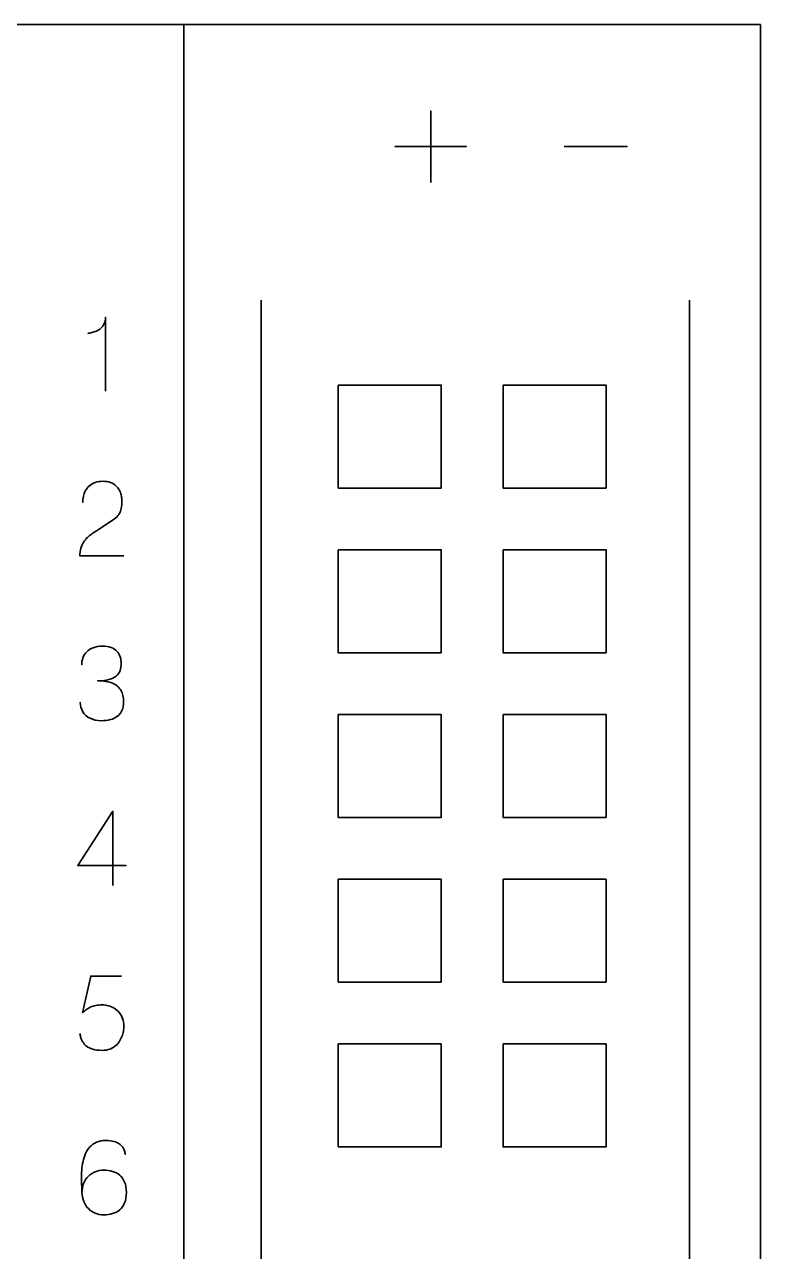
# Model space of a CAD drawing. Header units: centimetres. Extents: x -13.14 to -7.86, y -19.04 to -10.66.
# Drawn here: x -8.999 to -7.865, y -12.551 to -10.659 of the extents above; entities that cross this region are included whole.
import ezdxf

# ---------------------------------------------------------------- set-up
doc = ezdxf.new("R2010")
doc.units = ezdxf.units.CM
doc.header["$MEASUREMENT"] = 0
doc.layers.add('Layer 1', color=7, linetype='Continuous')

msp = doc.modelspace()

# ---------------------------------------------------------------- linework, layer by layer
at = {"layer": 'Layer 1', "color": 250, "lineweight": 35}
for points, knots in [([(-12.24632, -10.659), (-12.24632, -10.659), (-8.75382, -10.659), (-8.75382, -10.659), (-8.75382, -10.659), (-8.75382, -10.659), (-8.75382, -19.041), (-8.75382, -19.041), (-8.75382, -19.041), (-8.75382, -19.041), (-12.24632, -19.041), (-12.24632, -19.041), (-12.24632, -19.041), (-12.24632, -19.041), (-12.24632, -10.659), (-12.24632, -10.659)], [0, 0, 0, 0, 0.25, 0.25, 0.25, 0.25, 0.5, 0.5, 0.5, 0.5, 0.75, 0.75, 0.75, 0.75, 1, 1, 1, 1]), ([(-8.75386, -10.659), (-8.75386, -10.659), (-7.86486, -10.659), (-7.86486, -10.659), (-7.86486, -10.659), (-7.86486, -10.659), (-7.86486, -19.041), (-7.86486, -19.041), (-7.86486, -19.041), (-7.86486, -19.041), (-8.75386, -19.041), (-8.75386, -19.041), (-8.75386, -19.041), (-8.75386, -19.041), (-8.75386, -10.659), (-8.75386, -10.659)], [0, 0, 0, 0, 0.25, 0.25, 0.25, 0.25, 0.5, 0.5, 0.5, 0.5, 0.75, 0.75, 0.75, 0.75, 1, 1, 1, 1]), ([(-8.37324, -10.90247), (-8.37324, -10.90247), (-8.37324, -10.84727), (-8.37324, -10.84727), (-8.37324, -10.84727), (-8.37324, -10.84727), (-8.42826, -10.84727), (-8.42826, -10.84727), (-8.42826, -10.84727), (-8.42826, -10.84727), (-8.37324, -10.84727), (-8.37324, -10.84727), (-8.37324, -10.84727), (-8.37324, -10.84727), (-8.37324, -10.79208), (-8.37324, -10.79208), (-8.37324, -10.79208), (-8.37324, -10.79208), (-8.37324, -10.84727), (-8.37324, -10.84727), (-8.37324, -10.84727), (-8.37324, -10.84727), (-8.31821, -10.84727), (-8.31821, -10.84727), (-8.31821, -10.84727), (-8.31821, -10.84727), (-8.37324, -10.84727), (-8.37324, -10.84727), (-8.37324, -10.84727), (-8.37324, -10.84727), (-8.37324, -10.90247), (-8.37324, -10.90247)], [0, 0, 0, 0, 0.125, 0.125, 0.125, 0.125, 0.25, 0.25, 0.25, 0.25, 0.375, 0.375, 0.375, 0.375, 0.5, 0.5, 0.5, 0.5, 0.625, 0.625, 0.625, 0.625, 0.75, 0.75, 0.75, 0.75, 0.875, 0.875, 0.875, 0.875, 1, 1, 1, 1]), ([(-8.1673, -10.84727), (-8.1673, -10.84727), (-8.07038, -10.84727), (-8.07038, -10.84727), (-8.07038, -10.84727), (-8.07038, -10.84727), (-8.1673, -10.84727), (-8.1673, -10.84727)], [0, 0, 0, 0, 0.5, 0.5, 0.5, 0.5, 1, 1, 1, 1]), ([(-8.8746, -11.22454), (-8.8746, -11.22454), (-8.8746, -11.11029), (-8.8746, -11.11029), (-8.8746, -11.11029), (-8.87462, -11.11417), (-8.87531, -11.1175), (-8.87663, -11.12027), (-8.87663, -11.12027), (-8.87793, -11.12307), (-8.87964, -11.12537), (-8.88176, -11.12722), (-8.88176, -11.12722), (-8.88387, -11.12907), (-8.88614, -11.13055), (-8.88857, -11.13166), (-8.88857, -11.13166), (-8.891, -11.13274), (-8.89334, -11.13356), (-8.89561, -11.13406), (-8.89561, -11.13406), (-8.89791, -11.13459), (-8.89986, -11.1349), (-8.90153, -11.13501), (-8.90153, -11.13501), (-8.89986, -11.1349), (-8.89791, -11.13459), (-8.89561, -11.13406), (-8.89561, -11.13406), (-8.89334, -11.13356), (-8.891, -11.13274), (-8.88857, -11.13166), (-8.88857, -11.13166), (-8.88614, -11.13055), (-8.88387, -11.12907), (-8.88176, -11.12722), (-8.88176, -11.12722), (-8.87964, -11.12537), (-8.87793, -11.12307), (-8.87663, -11.12027), (-8.87663, -11.12027), (-8.87531, -11.1175), (-8.87462, -11.11417), (-8.8746, -11.11029), (-8.8746, -11.11029), (-8.8746, -11.11029), (-8.8746, -11.22454), (-8.8746, -11.22454)], [0, 0, 0, 0, 0.0833333, 0.0833333, 0.0833333, 0.0833333, 0.1666667, 0.1666667, 0.1666667, 0.1666667, 0.25, 0.25, 0.25, 0.25, 0.3333333, 0.3333333, 0.3333333, 0.3333333, 0.4166667, 0.4166667, 0.4166667, 0.4166667, 0.5, 0.5, 0.5, 0.5, 0.5833333, 0.5833333, 0.5833333, 0.5833333, 0.6666667, 0.6666667, 0.6666667, 0.6666667, 0.75, 0.75, 0.75, 0.75, 0.8333333, 0.8333333, 0.8333333, 0.8333333, 0.9166667, 0.9166667, 0.9166667, 0.9166667, 1, 1, 1, 1]), ([(-8.51573, -11.21503), (-8.51573, -11.21503), (-8.35698, -11.21503), (-8.35698, -11.21503), (-8.35698, -11.21503), (-8.35698, -11.21503), (-8.35698, -11.37378), (-8.35698, -11.37378), (-8.35698, -11.37378), (-8.35698, -11.37378), (-8.51573, -11.37378), (-8.51573, -11.37378), (-8.51573, -11.37378), (-8.51573, -11.37378), (-8.51573, -11.21503), (-8.51573, -11.21503)], [0, 0, 0, 0, 0.25, 0.25, 0.25, 0.25, 0.5, 0.5, 0.5, 0.5, 0.75, 0.75, 0.75, 0.75, 1, 1, 1, 1]), ([(-8.26173, -11.21503), (-8.26173, -11.21503), (-8.10298, -11.21503), (-8.10298, -11.21503), (-8.10298, -11.21503), (-8.10298, -11.21503), (-8.10298, -11.37378), (-8.10298, -11.37378), (-8.10298, -11.37378), (-8.10298, -11.37378), (-8.26173, -11.37378), (-8.26173, -11.37378), (-8.26173, -11.37378), (-8.26173, -11.37378), (-8.26173, -11.21503), (-8.26173, -11.21503)], [0, 0, 0, 0, 0.25, 0.25, 0.25, 0.25, 0.5, 0.5, 0.5, 0.5, 0.75, 0.75, 0.75, 0.75, 1, 1, 1, 1]), ([(-8.84617, -11.47854), (-8.84617, -11.47854), (-8.91413, -11.47854), (-8.91413, -11.47854), (-8.91413, -11.47854), (-8.91399, -11.47394), (-8.91341, -11.46988), (-8.91244, -11.46639), (-8.91244, -11.46639), (-8.91143, -11.46291), (-8.91009, -11.45984), (-8.90842, -11.4572), (-8.90842, -11.4572), (-8.90673, -11.45456), (-8.90481, -11.45221), (-8.90262, -11.45015), (-8.90262, -11.45015), (-8.90043, -11.44806), (-8.89808, -11.44616), (-8.89554, -11.44437), (-8.89554, -11.44437), (-8.89301, -11.4426), (-8.89039, -11.44083), (-8.88767, -11.43908), (-8.88767, -11.43908), (-8.88767, -11.43908), (-8.86058, -11.42102), (-8.86058, -11.42102), (-8.86058, -11.42102), (-8.8578, -11.41906), (-8.85564, -11.41693), (-8.85411, -11.41463), (-8.85411, -11.41463), (-8.85256, -11.41233), (-8.85148, -11.4099), (-8.85082, -11.40734), (-8.85082, -11.40734), (-8.85018, -11.4048), (-8.84979, -11.40219), (-8.84965, -11.39955), (-8.84965, -11.39955), (-8.84952, -11.39688), (-8.84947, -11.39421), (-8.84949, -11.39155), (-8.84949, -11.39155), (-8.84949, -11.38935), (-8.84979, -11.387), (-8.85037, -11.38447), (-8.85037, -11.38447), (-8.85097, -11.38196), (-8.85192, -11.37945), (-8.85327, -11.37697), (-8.85327, -11.37697), (-8.85461, -11.37448), (-8.8564, -11.37221), (-8.85865, -11.37015), (-8.85865, -11.37015), (-8.86089, -11.36812), (-8.86367, -11.36648), (-8.86697, -11.36524), (-8.86697, -11.36524), (-8.87027, -11.364), (-8.87415, -11.36337), (-8.87864, -11.36334), (-8.87864, -11.36334), (-8.88316, -11.36337), (-8.88715, -11.364), (-8.89058, -11.36521), (-8.89058, -11.36521), (-8.89401, -11.36643), (-8.89694, -11.36812), (-8.89937, -11.37026), (-8.89937, -11.37026), (-8.9018, -11.3724), (-8.90376, -11.37488), (-8.90529, -11.37765), (-8.90529, -11.37765), (-8.90681, -11.38043), (-8.90792, -11.38338), (-8.90863, -11.3865), (-8.90863, -11.3865), (-8.90935, -11.38962), (-8.90969, -11.39279), (-8.90969, -11.39598), (-8.90969, -11.39598), (-8.90969, -11.39279), (-8.90935, -11.38962), (-8.90863, -11.3865), (-8.90863, -11.3865), (-8.90792, -11.38338), (-8.90681, -11.38043), (-8.90529, -11.37765), (-8.90529, -11.37765), (-8.90376, -11.37488), (-8.9018, -11.3724), (-8.89937, -11.37026), (-8.89937, -11.37026), (-8.89694, -11.36812), (-8.89401, -11.36643), (-8.89058, -11.36521), (-8.89058, -11.36521), (-8.88715, -11.364), (-8.88316, -11.36337), (-8.87864, -11.36334), (-8.87864, -11.36334), (-8.87415, -11.36337), (-8.87027, -11.364), (-8.86697, -11.36524), (-8.86697, -11.36524), (-8.86367, -11.36648), (-8.86089, -11.36812), (-8.85865, -11.37015), (-8.85865, -11.37015), (-8.8564, -11.37221), (-8.85461, -11.37448), (-8.85327, -11.37697), (-8.85327, -11.37697), (-8.85192, -11.37945), (-8.85097, -11.38196), (-8.85037, -11.38447), (-8.85037, -11.38447), (-8.84979, -11.387), (-8.84949, -11.38935), (-8.84949, -11.39155), (-8.84949, -11.39155), (-8.84947, -11.39421), (-8.84952, -11.39688), (-8.84965, -11.39955), (-8.84965, -11.39955), (-8.84979, -11.40219), (-8.85018, -11.4048), (-8.85082, -11.40734), (-8.85082, -11.40734), (-8.85148, -11.4099), (-8.85256, -11.41233), (-8.85411, -11.41463), (-8.85411, -11.41463), (-8.85564, -11.41693), (-8.8578, -11.41906), (-8.86058, -11.42102), (-8.86058, -11.42102), (-8.86058, -11.42102), (-8.88767, -11.43908), (-8.88767, -11.43908), (-8.88767, -11.43908), (-8.89039, -11.44083), (-8.89301, -11.4426), (-8.89554, -11.44437), (-8.89554, -11.44437), (-8.89808, -11.44616), (-8.90043, -11.44806), (-8.90262, -11.45015), (-8.90262, -11.45015), (-8.90481, -11.45221), (-8.90673, -11.45456), (-8.90842, -11.4572), (-8.90842, -11.4572), (-8.91009, -11.45984), (-8.91143, -11.46291), (-8.91244, -11.46639), (-8.91244, -11.46639), (-8.91341, -11.46988), (-8.91399, -11.47394), (-8.91413, -11.47854), (-8.91413, -11.47854), (-8.91413, -11.47854), (-8.84617, -11.47854), (-8.84617, -11.47854)], [0, 0, 0, 0, 0.0238095, 0.0238095, 0.0238095, 0.0238095, 0.047619, 0.047619, 0.047619, 0.047619, 0.0714286, 0.0714286, 0.0714286, 0.0714286, 0.0952381, 0.0952381, 0.0952381, 0.0952381, 0.1190476, 0.1190476, 0.1190476, 0.1190476, 0.1428571, 0.1428571, 0.1428571, 0.1428571, 0.1666667, 0.1666667, 0.1666667, 0.1666667, 0.1904762, 0.1904762, 0.1904762, 0.1904762, 0.2142857, 0.2142857, 0.2142857, 0.2142857, 0.2380952, 0.2380952, 0.2380952, 0.2380952, 0.2619048, 0.2619048, 0.2619048, 0.2619048, 0.2857143, 0.2857143, 0.2857143, 0.2857143, 0.3095238, 0.3095238, 0.3095238, 0.3095238, 0.3333333, 0.3333333, 0.3333333, 0.3333333, 0.3571429, 0.3571429, 0.3571429, 0.3571429, 0.3809524, 0.3809524, 0.3809524, 0.3809524, 0.4047619, 0.4047619, 0.4047619, 0.4047619, 0.4285714, 0.4285714, 0.4285714, 0.4285714, 0.452381, 0.452381, 0.452381, 0.452381, 0.4761905, 0.4761905, 0.4761905, 0.4761905, 0.5, 0.5, 0.5, 0.5, 0.5238095, 0.5238095, 0.5238095, 0.5238095, 0.547619, 0.547619, 0.547619, 0.547619, 0.5714286, 0.5714286, 0.5714286, 0.5714286, 0.5952381, 0.5952381, 0.5952381, 0.5952381, 0.6190476, 0.6190476, 0.6190476, 0.6190476, 0.6428571, 0.6428571, 0.6428571, 0.6428571, 0.6666667, 0.6666667, 0.6666667, 0.6666667, 0.6904762, 0.6904762, 0.6904762, 0.6904762, 0.7142857, 0.7142857, 0.7142857, 0.7142857, 0.7380952, 0.7380952, 0.7380952, 0.7380952, 0.7619048, 0.7619048, 0.7619048, 0.7619048, 0.7857143, 0.7857143, 0.7857143, 0.7857143, 0.8095238, 0.8095238, 0.8095238, 0.8095238, 0.8333333, 0.8333333, 0.8333333, 0.8333333, 0.8571429, 0.8571429, 0.8571429, 0.8571429, 0.8809524, 0.8809524, 0.8809524, 0.8809524, 0.9047619, 0.9047619, 0.9047619, 0.9047619, 0.9285714, 0.9285714, 0.9285714, 0.9285714, 0.952381, 0.952381, 0.952381, 0.952381, 0.9761905, 0.9761905, 0.9761905, 0.9761905, 1, 1, 1, 1]), ([(-8.51573, -11.46903), (-8.51573, -11.46903), (-8.35698, -11.46903), (-8.35698, -11.46903), (-8.35698, -11.46903), (-8.35698, -11.46903), (-8.35698, -11.62778), (-8.35698, -11.62778), (-8.35698, -11.62778), (-8.35698, -11.62778), (-8.51573, -11.62778), (-8.51573, -11.62778), (-8.51573, -11.62778), (-8.51573, -11.62778), (-8.51573, -11.46903), (-8.51573, -11.46903)], [0, 0, 0, 0, 0.25, 0.25, 0.25, 0.25, 0.5, 0.5, 0.5, 0.5, 0.75, 0.75, 0.75, 0.75, 1, 1, 1, 1]), ([(-8.26173, -11.46903), (-8.26173, -11.46903), (-8.10298, -11.46903), (-8.10298, -11.46903), (-8.10298, -11.46903), (-8.10298, -11.46903), (-8.10298, -11.62778), (-8.10298, -11.62778), (-8.10298, -11.62778), (-8.10298, -11.62778), (-8.26173, -11.62778), (-8.26173, -11.62778), (-8.26173, -11.62778), (-8.26173, -11.62778), (-8.26173, -11.46903), (-8.26173, -11.46903)], [0, 0, 0, 0, 0.25, 0.25, 0.25, 0.25, 0.5, 0.5, 0.5, 0.5, 0.75, 0.75, 0.75, 0.75, 1, 1, 1, 1]), ([(-8.91358, -11.70386), (-8.91355, -11.70956), (-8.91223, -11.71453), (-8.90961, -11.71883), (-8.90961, -11.71883), (-8.907, -11.72311), (-8.90329, -11.72647), (-8.89843, -11.72887), (-8.89843, -11.72887), (-8.89357, -11.73127), (-8.88773, -11.73249), (-8.88094, -11.73254), (-8.88094, -11.73254), (-8.87585, -11.73254), (-8.87122, -11.73201), (-8.86703, -11.7309), (-8.86703, -11.7309), (-8.86285, -11.72979), (-8.85926, -11.72808), (-8.85622, -11.72573), (-8.85622, -11.72573), (-8.8532, -11.72338), (-8.85087, -11.72034), (-8.84921, -11.71664), (-8.84921, -11.71664), (-8.84757, -11.71292), (-8.84675, -11.70845), (-8.84673, -11.70322), (-8.84673, -11.70322), (-8.8467, -11.69625), (-8.84813, -11.69036), (-8.85095, -11.68558), (-8.85095, -11.68558), (-8.85377, -11.6808), (-8.85815, -11.67721), (-8.86404, -11.67475), (-8.86404, -11.67475), (-8.86993, -11.6723), (-8.87748, -11.67106), (-8.88665, -11.67106), (-8.88665, -11.67106), (-8.87981, -11.67108), (-8.87408, -11.67045), (-8.8694, -11.66916), (-8.8694, -11.66916), (-8.86475, -11.66786), (-8.86103, -11.66604), (-8.85823, -11.66366), (-8.85823, -11.66366), (-8.85543, -11.66131), (-8.8534, -11.65851), (-8.85219, -11.65529), (-8.85219, -11.65529), (-8.85095, -11.6521), (-8.85034, -11.64858), (-8.85037, -11.64475), (-8.85037, -11.64475), (-8.85034, -11.64092), (-8.85087, -11.63738), (-8.85193, -11.63411), (-8.85193, -11.63411), (-8.85296, -11.63084), (-8.85464, -11.62796), (-8.85694, -11.6255), (-8.85694, -11.6255), (-8.85923, -11.62304), (-8.86227, -11.62112), (-8.866, -11.61974), (-8.866, -11.61974), (-8.86975, -11.61837), (-8.87431, -11.61768), (-8.87968, -11.61766), (-8.87968, -11.61766), (-8.88501, -11.61768), (-8.88969, -11.61848), (-8.89365, -11.62001), (-8.89365, -11.62001), (-8.89763, -11.62154), (-8.90091, -11.62363), (-8.90355, -11.62629), (-8.90355, -11.62629), (-8.90616, -11.62896), (-8.90811, -11.632), (-8.9094, -11.63543), (-8.9094, -11.63543), (-8.91072, -11.63886), (-8.91136, -11.64251), (-8.91136, -11.64634), (-8.91136, -11.64634), (-8.91136, -11.64251), (-8.91072, -11.63886), (-8.9094, -11.63543), (-8.9094, -11.63543), (-8.90811, -11.632), (-8.90616, -11.62896), (-8.90355, -11.62629), (-8.90355, -11.62629), (-8.90091, -11.62363), (-8.89763, -11.62154), (-8.89365, -11.62001), (-8.89365, -11.62001), (-8.88969, -11.61848), (-8.88501, -11.61768), (-8.87968, -11.61766), (-8.87968, -11.61766), (-8.87431, -11.61768), (-8.86975, -11.61837), (-8.866, -11.61974), (-8.866, -11.61974), (-8.86227, -11.62112), (-8.85923, -11.62304), (-8.85694, -11.6255), (-8.85694, -11.6255), (-8.85464, -11.62796), (-8.85296, -11.63084), (-8.85193, -11.63411), (-8.85193, -11.63411), (-8.85087, -11.63738), (-8.85034, -11.64092), (-8.85037, -11.64475), (-8.85037, -11.64475), (-8.85034, -11.64858), (-8.85095, -11.6521), (-8.85219, -11.65529), (-8.85219, -11.65529), (-8.8534, -11.65851), (-8.85543, -11.66131), (-8.85823, -11.66366), (-8.85823, -11.66366), (-8.86103, -11.66604), (-8.86475, -11.66786), (-8.8694, -11.66916), (-8.8694, -11.66916), (-8.87408, -11.67045), (-8.87981, -11.67108), (-8.88665, -11.67106), (-8.88665, -11.67106), (-8.87748, -11.67106), (-8.86993, -11.6723), (-8.86404, -11.67475), (-8.86404, -11.67475), (-8.85815, -11.67721), (-8.85377, -11.6808), (-8.85095, -11.68558), (-8.85095, -11.68558), (-8.84813, -11.69036), (-8.8467, -11.69625), (-8.84673, -11.70322), (-8.84673, -11.70322), (-8.84675, -11.70845), (-8.84757, -11.71292), (-8.84921, -11.71664), (-8.84921, -11.71664), (-8.85087, -11.72034), (-8.8532, -11.72338), (-8.85622, -11.72573), (-8.85622, -11.72573), (-8.85926, -11.72808), (-8.86285, -11.72979), (-8.86703, -11.7309), (-8.86703, -11.7309), (-8.87122, -11.73201), (-8.87585, -11.73254), (-8.88094, -11.73254), (-8.88094, -11.73254), (-8.88773, -11.73249), (-8.89357, -11.73127), (-8.89843, -11.72887), (-8.89843, -11.72887), (-8.90329, -11.72647), (-8.907, -11.72311), (-8.90961, -11.71883), (-8.90961, -11.71883), (-8.91223, -11.71453), (-8.91355, -11.70956), (-8.91358, -11.70386)], [0, 0, 0, 0, 0.0227273, 0.0227273, 0.0227273, 0.0227273, 0.0454545, 0.0454545, 0.0454545, 0.0454545, 0.0681818, 0.0681818, 0.0681818, 0.0681818, 0.0909091, 0.0909091, 0.0909091, 0.0909091, 0.1136364, 0.1136364, 0.1136364, 0.1136364, 0.1363636, 0.1363636, 0.1363636, 0.1363636, 0.1590909, 0.1590909, 0.1590909, 0.1590909, 0.1818182, 0.1818182, 0.1818182, 0.1818182, 0.2045455, 0.2045455, 0.2045455, 0.2045455, 0.2272727, 0.2272727, 0.2272727, 0.2272727, 0.25, 0.25, 0.25, 0.25, 0.2727273, 0.2727273, 0.2727273, 0.2727273, 0.2954545, 0.2954545, 0.2954545, 0.2954545, 0.3181818, 0.3181818, 0.3181818, 0.3181818, 0.3409091, 0.3409091, 0.3409091, 0.3409091, 0.3636364, 0.3636364, 0.3636364, 0.3636364, 0.3863636, 0.3863636, 0.3863636, 0.3863636, 0.4090909, 0.4090909, 0.4090909, 0.4090909, 0.4318182, 0.4318182, 0.4318182, 0.4318182, 0.4545455, 0.4545455, 0.4545455, 0.4545455, 0.4772727, 0.4772727, 0.4772727, 0.4772727, 0.5, 0.5, 0.5, 0.5, 0.5227273, 0.5227273, 0.5227273, 0.5227273, 0.5454545, 0.5454545, 0.5454545, 0.5454545, 0.5681818, 0.5681818, 0.5681818, 0.5681818, 0.5909091, 0.5909091, 0.5909091, 0.5909091, 0.6136364, 0.6136364, 0.6136364, 0.6136364, 0.6363636, 0.6363636, 0.6363636, 0.6363636, 0.6590909, 0.6590909, 0.6590909, 0.6590909, 0.6818182, 0.6818182, 0.6818182, 0.6818182, 0.7045455, 0.7045455, 0.7045455, 0.7045455, 0.7272727, 0.7272727, 0.7272727, 0.7272727, 0.75, 0.75, 0.75, 0.75, 0.7727273, 0.7727273, 0.7727273, 0.7727273, 0.7954545, 0.7954545, 0.7954545, 0.7954545, 0.8181818, 0.8181818, 0.8181818, 0.8181818, 0.8409091, 0.8409091, 0.8409091, 0.8409091, 0.8636364, 0.8636364, 0.8636364, 0.8636364, 0.8863636, 0.8863636, 0.8863636, 0.8863636, 0.9090909, 0.9090909, 0.9090909, 0.9090909, 0.9318182, 0.9318182, 0.9318182, 0.9318182, 0.9545455, 0.9545455, 0.9545455, 0.9545455, 0.9772727, 0.9772727, 0.9772727, 0.9772727, 1, 1, 1, 1]), ([(-8.51573, -11.72303), (-8.51573, -11.72303), (-8.35698, -11.72303), (-8.35698, -11.72303), (-8.35698, -11.72303), (-8.35698, -11.72303), (-8.35698, -11.88178), (-8.35698, -11.88178), (-8.35698, -11.88178), (-8.35698, -11.88178), (-8.51573, -11.88178), (-8.51573, -11.88178), (-8.51573, -11.88178), (-8.51573, -11.88178), (-8.51573, -11.72303), (-8.51573, -11.72303)], [0, 0, 0, 0, 0.25, 0.25, 0.25, 0.25, 0.5, 0.5, 0.5, 0.5, 0.75, 0.75, 0.75, 0.75, 1, 1, 1, 1]), ([(-8.26173, -11.72303), (-8.26173, -11.72303), (-8.10298, -11.72303), (-8.10298, -11.72303), (-8.10298, -11.72303), (-8.10298, -11.72303), (-8.10298, -11.88178), (-8.10298, -11.88178), (-8.10298, -11.88178), (-8.10298, -11.88178), (-8.26173, -11.88178), (-8.26173, -11.88178), (-8.26173, -11.88178), (-8.26173, -11.88178), (-8.26173, -11.72303), (-8.26173, -11.72303)], [0, 0, 0, 0, 0.25, 0.25, 0.25, 0.25, 0.5, 0.5, 0.5, 0.5, 0.75, 0.75, 0.75, 0.75, 1, 1, 1, 1]), ([(-8.86351, -11.98654), (-8.86351, -11.98654), (-8.86351, -11.87229), (-8.86351, -11.87229), (-8.86351, -11.87229), (-8.86351, -11.87229), (-8.91738, -11.95612), (-8.91738, -11.95612), (-8.91738, -11.95612), (-8.91738, -11.95612), (-8.84324, -11.95612), (-8.84324, -11.95612), (-8.84324, -11.95612), (-8.84324, -11.95612), (-8.91738, -11.95612), (-8.91738, -11.95612), (-8.91738, -11.95612), (-8.91738, -11.95612), (-8.86351, -11.87229), (-8.86351, -11.87229), (-8.86351, -11.87229), (-8.86351, -11.87229), (-8.86351, -11.98654), (-8.86351, -11.98654)], [0, 0, 0, 0, 0.1666667, 0.1666667, 0.1666667, 0.1666667, 0.3333333, 0.3333333, 0.3333333, 0.3333333, 0.5, 0.5, 0.5, 0.5, 0.6666667, 0.6666667, 0.6666667, 0.6666667, 0.8333333, 0.8333333, 0.8333333, 0.8333333, 1, 1, 1, 1]), ([(-8.51573, -11.97703), (-8.51573, -11.97703), (-8.35698, -11.97703), (-8.35698, -11.97703), (-8.35698, -11.97703), (-8.35698, -11.97703), (-8.35698, -12.13578), (-8.35698, -12.13578), (-8.35698, -12.13578), (-8.35698, -12.13578), (-8.51573, -12.13578), (-8.51573, -12.13578), (-8.51573, -12.13578), (-8.51573, -12.13578), (-8.51573, -11.97703), (-8.51573, -11.97703)], [0, 0, 0, 0, 0.25, 0.25, 0.25, 0.25, 0.5, 0.5, 0.5, 0.5, 0.75, 0.75, 0.75, 0.75, 1, 1, 1, 1]), ([(-8.26173, -11.97703), (-8.26173, -11.97703), (-8.10298, -11.97703), (-8.10298, -11.97703), (-8.10298, -11.97703), (-8.10298, -11.97703), (-8.10298, -12.13578), (-8.10298, -12.13578), (-8.10298, -12.13578), (-8.10298, -12.13578), (-8.26173, -12.13578), (-8.26173, -12.13578), (-8.26173, -12.13578), (-8.26173, -12.13578), (-8.26173, -11.97703), (-8.26173, -11.97703)], [0, 0, 0, 0, 0.25, 0.25, 0.25, 0.25, 0.5, 0.5, 0.5, 0.5, 0.75, 0.75, 0.75, 0.75, 1, 1, 1, 1]), ([(-8.84989, -12.12629), (-8.84989, -12.12629), (-8.89742, -12.12629), (-8.89742, -12.12629), (-8.89742, -12.12629), (-8.89742, -12.12629), (-8.91008, -12.18302), (-8.91008, -12.18302), (-8.91008, -12.18302), (-8.90787, -12.18112), (-8.90575, -12.1794), (-8.90373, -12.1779), (-8.90373, -12.1779), (-8.90172, -12.17639), (-8.89961, -12.17512), (-8.89737, -12.17407), (-8.89737, -12.17407), (-8.89515, -12.17301), (-8.89261, -12.17222), (-8.88976, -12.17166), (-8.88976, -12.17166), (-8.88693, -12.17111), (-8.88355, -12.17082), (-8.87967, -12.17082), (-8.87967, -12.17082), (-8.8765, -12.17082), (-8.87333, -12.17124), (-8.87016, -12.17211), (-8.87016, -12.17211), (-8.86699, -12.17296), (-8.86398, -12.17425), (-8.86113, -12.17597), (-8.86113, -12.17597), (-8.85825, -12.17771), (-8.85572, -12.17988), (-8.85351, -12.18249), (-8.85351, -12.18249), (-8.85126, -12.18511), (-8.84949, -12.18817), (-8.84823, -12.19168), (-8.84823, -12.19168), (-8.84693, -12.19519), (-8.84627, -12.19918), (-8.84625, -12.20362), (-8.84625, -12.20362), (-8.84622, -12.20526), (-8.8464, -12.20732), (-8.84677, -12.20975), (-8.84677, -12.20975), (-8.84712, -12.21218), (-8.84775, -12.21482), (-8.84865, -12.21762), (-8.84865, -12.21762), (-8.84955, -12.22042), (-8.85081, -12.22319), (-8.85243, -12.22594), (-8.85243, -12.22594), (-8.85403, -12.22868), (-8.85609, -12.23119), (-8.85857, -12.23346), (-8.85857, -12.23346), (-8.86105, -12.23573), (-8.86406, -12.23756), (-8.86757, -12.23893), (-8.86757, -12.23893), (-8.87111, -12.24028), (-8.87526, -12.24099), (-8.87999, -12.24102), (-8.87999, -12.24102), (-8.88564, -12.24099), (-8.89039, -12.24038), (-8.89425, -12.23925), (-8.89425, -12.23925), (-8.8981, -12.23808), (-8.90125, -12.23658), (-8.90368, -12.23468), (-8.90368, -12.23468), (-8.90612, -12.23278), (-8.90802, -12.23069), (-8.9094, -12.22842), (-8.9094, -12.22842), (-8.91077, -12.22615), (-8.9118, -12.22388), (-8.91249, -12.2216), (-8.91249, -12.2216), (-8.91317, -12.21933), (-8.9137, -12.21725), (-8.91405, -12.21534), (-8.91405, -12.21534), (-8.9137, -12.21725), (-8.91317, -12.21933), (-8.91249, -12.2216), (-8.91249, -12.2216), (-8.9118, -12.22388), (-8.91077, -12.22615), (-8.9094, -12.22842), (-8.9094, -12.22842), (-8.90802, -12.23069), (-8.90612, -12.23278), (-8.90368, -12.23468), (-8.90368, -12.23468), (-8.90125, -12.23658), (-8.8981, -12.23808), (-8.89425, -12.23925), (-8.89425, -12.23925), (-8.89039, -12.24038), (-8.88564, -12.24099), (-8.87999, -12.24102), (-8.87999, -12.24102), (-8.87526, -12.24099), (-8.87111, -12.24028), (-8.86757, -12.23893), (-8.86757, -12.23893), (-8.86406, -12.23756), (-8.86105, -12.23573), (-8.85857, -12.23346), (-8.85857, -12.23346), (-8.85609, -12.23119), (-8.85403, -12.22868), (-8.85243, -12.22594), (-8.85243, -12.22594), (-8.85081, -12.22319), (-8.84955, -12.22042), (-8.84865, -12.21762), (-8.84865, -12.21762), (-8.84775, -12.21482), (-8.84712, -12.21218), (-8.84677, -12.20975), (-8.84677, -12.20975), (-8.8464, -12.20732), (-8.84622, -12.20526), (-8.84625, -12.20362), (-8.84625, -12.20362), (-8.84627, -12.19918), (-8.84693, -12.19519), (-8.84823, -12.19168), (-8.84823, -12.19168), (-8.84949, -12.18817), (-8.85126, -12.18511), (-8.85351, -12.18249), (-8.85351, -12.18249), (-8.85572, -12.17988), (-8.85825, -12.17771), (-8.86113, -12.17597), (-8.86113, -12.17597), (-8.86398, -12.17425), (-8.86699, -12.17296), (-8.87016, -12.17211), (-8.87016, -12.17211), (-8.87333, -12.17124), (-8.8765, -12.17082), (-8.87967, -12.17082), (-8.87967, -12.17082), (-8.88355, -12.17082), (-8.88693, -12.17111), (-8.88976, -12.17166), (-8.88976, -12.17166), (-8.89261, -12.17222), (-8.89515, -12.17301), (-8.89737, -12.17407), (-8.89737, -12.17407), (-8.89961, -12.17512), (-8.90172, -12.17639), (-8.90373, -12.1779), (-8.90373, -12.1779), (-8.90575, -12.1794), (-8.90787, -12.18112), (-8.91008, -12.18302), (-8.91008, -12.18302), (-8.91008, -12.18302), (-8.89742, -12.12629), (-8.89742, -12.12629), (-8.89742, -12.12629), (-8.89742, -12.12629), (-8.84989, -12.12629), (-8.84989, -12.12629)], [0, 0, 0, 0, 0.0227273, 0.0227273, 0.0227273, 0.0227273, 0.0454545, 0.0454545, 0.0454545, 0.0454545, 0.0681818, 0.0681818, 0.0681818, 0.0681818, 0.0909091, 0.0909091, 0.0909091, 0.0909091, 0.1136364, 0.1136364, 0.1136364, 0.1136364, 0.1363636, 0.1363636, 0.1363636, 0.1363636, 0.1590909, 0.1590909, 0.1590909, 0.1590909, 0.1818182, 0.1818182, 0.1818182, 0.1818182, 0.2045455, 0.2045455, 0.2045455, 0.2045455, 0.2272727, 0.2272727, 0.2272727, 0.2272727, 0.25, 0.25, 0.25, 0.25, 0.2727273, 0.2727273, 0.2727273, 0.2727273, 0.2954545, 0.2954545, 0.2954545, 0.2954545, 0.3181818, 0.3181818, 0.3181818, 0.3181818, 0.3409091, 0.3409091, 0.3409091, 0.3409091, 0.3636364, 0.3636364, 0.3636364, 0.3636364, 0.3863636, 0.3863636, 0.3863636, 0.3863636, 0.4090909, 0.4090909, 0.4090909, 0.4090909, 0.4318182, 0.4318182, 0.4318182, 0.4318182, 0.4545455, 0.4545455, 0.4545455, 0.4545455, 0.4772727, 0.4772727, 0.4772727, 0.4772727, 0.5, 0.5, 0.5, 0.5, 0.5227273, 0.5227273, 0.5227273, 0.5227273, 0.5454545, 0.5454545, 0.5454545, 0.5454545, 0.5681818, 0.5681818, 0.5681818, 0.5681818, 0.5909091, 0.5909091, 0.5909091, 0.5909091, 0.6136364, 0.6136364, 0.6136364, 0.6136364, 0.6363636, 0.6363636, 0.6363636, 0.6363636, 0.6590909, 0.6590909, 0.6590909, 0.6590909, 0.6818182, 0.6818182, 0.6818182, 0.6818182, 0.7045455, 0.7045455, 0.7045455, 0.7045455, 0.7272727, 0.7272727, 0.7272727, 0.7272727, 0.75, 0.75, 0.75, 0.75, 0.7727273, 0.7727273, 0.7727273, 0.7727273, 0.7954545, 0.7954545, 0.7954545, 0.7954545, 0.8181818, 0.8181818, 0.8181818, 0.8181818, 0.8409091, 0.8409091, 0.8409091, 0.8409091, 0.8636364, 0.8636364, 0.8636364, 0.8636364, 0.8863636, 0.8863636, 0.8863636, 0.8863636, 0.9090909, 0.9090909, 0.9090909, 0.9090909, 0.9318182, 0.9318182, 0.9318182, 0.9318182, 0.9545455, 0.9545455, 0.9545455, 0.9545455, 0.9772727, 0.9772727, 0.9772727, 0.9772727, 1, 1, 1, 1]), ([(-8.51573, -12.23103), (-8.51573, -12.23103), (-8.35698, -12.23103), (-8.35698, -12.23103), (-8.35698, -12.23103), (-8.35698, -12.23103), (-8.35698, -12.38978), (-8.35698, -12.38978), (-8.35698, -12.38978), (-8.35698, -12.38978), (-8.51573, -12.38978), (-8.51573, -12.38978), (-8.51573, -12.38978), (-8.51573, -12.38978), (-8.51573, -12.23103), (-8.51573, -12.23103)], [0, 0, 0, 0, 0.25, 0.25, 0.25, 0.25, 0.5, 0.5, 0.5, 0.5, 0.75, 0.75, 0.75, 0.75, 1, 1, 1, 1]), ([(-8.26173, -12.23103), (-8.26173, -12.23103), (-8.10298, -12.23103), (-8.10298, -12.23103), (-8.10298, -12.23103), (-8.10298, -12.23103), (-8.10298, -12.38978), (-8.10298, -12.38978), (-8.10298, -12.38978), (-8.10298, -12.38978), (-8.26173, -12.38978), (-8.26173, -12.38978), (-8.26173, -12.38978), (-8.26173, -12.38978), (-8.26173, -12.23103), (-8.26173, -12.23103)], [0, 0, 0, 0, 0.25, 0.25, 0.25, 0.25, 0.5, 0.5, 0.5, 0.5, 0.75, 0.75, 0.75, 0.75, 1, 1, 1, 1]), ([(-8.91088, -12.46015), (-8.91085, -12.45498), (-8.91001, -12.4503), (-8.90833, -12.44608), (-8.90833, -12.44608), (-8.90666, -12.44188), (-8.90431, -12.43826), (-8.90128, -12.43522), (-8.90128, -12.43522), (-8.89826, -12.43221), (-8.8947, -12.42989), (-8.89063, -12.42825), (-8.89063, -12.42825), (-8.88657, -12.42661), (-8.8821, -12.42579), (-8.8773, -12.42577), (-8.8773, -12.42577), (-8.87246, -12.42574), (-8.86795, -12.42635), (-8.86375, -12.42756), (-8.86375, -12.42756), (-8.85955, -12.42875), (-8.85589, -12.43071), (-8.85269, -12.4334), (-8.85269, -12.4334), (-8.8495, -12.43607), (-8.84699, -12.43961), (-8.84519, -12.44402), (-8.84519, -12.44402), (-8.84339, -12.44843), (-8.84247, -12.45379), (-8.84244, -12.46015), (-8.84244, -12.46015), (-8.84247, -12.46652), (-8.84339, -12.47188), (-8.84519, -12.47629), (-8.84519, -12.47629), (-8.84699, -12.4807), (-8.8495, -12.48424), (-8.85269, -12.48691), (-8.85269, -12.48691), (-8.85589, -12.4896), (-8.85955, -12.49156), (-8.86375, -12.49274), (-8.86375, -12.49274), (-8.86795, -12.49396), (-8.87246, -12.49457), (-8.8773, -12.49454), (-8.8773, -12.49454), (-8.8821, -12.49451), (-8.88651, -12.49369), (-8.89055, -12.49206), (-8.89055, -12.49206), (-8.89457, -12.49042), (-8.89805, -12.4881), (-8.90104, -12.48506), (-8.90104, -12.48506), (-8.90402, -12.48205), (-8.90637, -12.47843), (-8.90806, -12.4742), (-8.90806, -12.4742), (-8.90977, -12.47001), (-8.91069, -12.46533), (-8.91088, -12.46015), (-8.91088, -12.46015), (-8.91098, -12.45754), (-8.91112, -12.45442), (-8.9113, -12.45081), (-8.9113, -12.45081), (-8.91149, -12.44716), (-8.91159, -12.4432), (-8.91162, -12.43895), (-8.91162, -12.43895), (-8.91164, -12.43467), (-8.91151, -12.43026), (-8.91117, -12.42574), (-8.91117, -12.42574), (-8.91085, -12.4212), (-8.91022, -12.41674), (-8.9093, -12.41233), (-8.9093, -12.41233), (-8.90838, -12.40794), (-8.90706, -12.4038), (-8.90532, -12.39991), (-8.90532, -12.39991), (-8.90357, -12.39603), (-8.90133, -12.3926), (-8.89856, -12.38961), (-8.89856, -12.38961), (-8.89576, -12.38663), (-8.89235, -12.38428), (-8.88831, -12.38256), (-8.88831, -12.38256), (-8.88427, -12.38087), (-8.87949, -12.38), (-8.87397, -12.37997), (-8.87397, -12.37997), (-8.86916, -12.38), (-8.86509, -12.38048), (-8.86171, -12.3814), (-8.86171, -12.3814), (-8.85833, -12.38232), (-8.85557, -12.38357), (-8.85335, -12.3851), (-8.85335, -12.3851), (-8.85116, -12.38666), (-8.84942, -12.38835), (-8.84815, -12.39022), (-8.84815, -12.39022), (-8.84688, -12.39207), (-8.84593, -12.39394), (-8.84535, -12.39582), (-8.84535, -12.39582), (-8.84474, -12.39769), (-8.84435, -12.39944), (-8.84419, -12.40105), (-8.84419, -12.40105), (-8.84435, -12.39944), (-8.84474, -12.39769), (-8.84535, -12.39582), (-8.84535, -12.39582), (-8.84593, -12.39394), (-8.84688, -12.39207), (-8.84815, -12.39022), (-8.84815, -12.39022), (-8.84942, -12.38835), (-8.85116, -12.38666), (-8.85335, -12.3851), (-8.85335, -12.3851), (-8.85557, -12.38357), (-8.85833, -12.38232), (-8.86171, -12.3814), (-8.86171, -12.3814), (-8.86509, -12.38048), (-8.86916, -12.38), (-8.87397, -12.37997), (-8.87397, -12.37997), (-8.87949, -12.38), (-8.88427, -12.38087), (-8.88831, -12.38256), (-8.88831, -12.38256), (-8.89235, -12.38428), (-8.89576, -12.38663), (-8.89856, -12.38961), (-8.89856, -12.38961), (-8.90133, -12.3926), (-8.90357, -12.39603), (-8.90532, -12.39991), (-8.90532, -12.39991), (-8.90706, -12.4038), (-8.90838, -12.40794), (-8.9093, -12.41233), (-8.9093, -12.41233), (-8.91022, -12.41674), (-8.91085, -12.4212), (-8.91117, -12.42574), (-8.91117, -12.42574), (-8.91151, -12.43026), (-8.91164, -12.43467), (-8.91162, -12.43895), (-8.91162, -12.43895), (-8.91159, -12.4432), (-8.91149, -12.44716), (-8.9113, -12.45081), (-8.9113, -12.45081), (-8.91112, -12.45442), (-8.91098, -12.45754), (-8.91088, -12.46015), (-8.91088, -12.46015), (-8.91069, -12.46533), (-8.90977, -12.47001), (-8.90806, -12.4742), (-8.90806, -12.4742), (-8.90637, -12.47843), (-8.90402, -12.48205), (-8.90104, -12.48506), (-8.90104, -12.48506), (-8.89805, -12.4881), (-8.89457, -12.49042), (-8.89055, -12.49206), (-8.89055, -12.49206), (-8.88651, -12.49369), (-8.8821, -12.49451), (-8.8773, -12.49454), (-8.8773, -12.49454), (-8.87246, -12.49457), (-8.86795, -12.49396), (-8.86375, -12.49274), (-8.86375, -12.49274), (-8.85955, -12.49156), (-8.85589, -12.4896), (-8.85269, -12.48691), (-8.85269, -12.48691), (-8.8495, -12.48424), (-8.84699, -12.4807), (-8.84519, -12.47629), (-8.84519, -12.47629), (-8.84339, -12.47188), (-8.84247, -12.46652), (-8.84244, -12.46015), (-8.84244, -12.46015), (-8.84247, -12.45379), (-8.84339, -12.44843), (-8.84519, -12.44402), (-8.84519, -12.44402), (-8.84699, -12.43961), (-8.8495, -12.43607), (-8.85269, -12.4334), (-8.85269, -12.4334), (-8.85589, -12.43071), (-8.85955, -12.42875), (-8.86375, -12.42756), (-8.86375, -12.42756), (-8.86795, -12.42635), (-8.87246, -12.42574), (-8.8773, -12.42577), (-8.8773, -12.42577), (-8.8821, -12.42579), (-8.88657, -12.42661), (-8.89063, -12.42825), (-8.89063, -12.42825), (-8.8947, -12.42989), (-8.89826, -12.43221), (-8.90128, -12.43522), (-8.90128, -12.43522), (-8.90431, -12.43826), (-8.90666, -12.44188), (-8.90833, -12.44608), (-8.90833, -12.44608), (-8.91001, -12.4503), (-8.91085, -12.45498), (-8.91088, -12.46015)], [0, 0, 0, 0, 0.0172414, 0.0172414, 0.0172414, 0.0172414, 0.0344828, 0.0344828, 0.0344828, 0.0344828, 0.0517241, 0.0517241, 0.0517241, 0.0517241, 0.0689655, 0.0689655, 0.0689655, 0.0689655, 0.0862069, 0.0862069, 0.0862069, 0.0862069, 0.1034483, 0.1034483, 0.1034483, 0.1034483, 0.1206897, 0.1206897, 0.1206897, 0.1206897, 0.137931, 0.137931, 0.137931, 0.137931, 0.1551724, 0.1551724, 0.1551724, 0.1551724, 0.1724138, 0.1724138, 0.1724138, 0.1724138, 0.1896552, 0.1896552, 0.1896552, 0.1896552, 0.2068966, 0.2068966, 0.2068966, 0.2068966, 0.2241379, 0.2241379, 0.2241379, 0.2241379, 0.2413793, 0.2413793, 0.2413793, 0.2413793, 0.2586207, 0.2586207, 0.2586207, 0.2586207, 0.2758621, 0.2758621, 0.2758621, 0.2758621, 0.2931034, 0.2931034, 0.2931034, 0.2931034, 0.3103448, 0.3103448, 0.3103448, 0.3103448, 0.3275862, 0.3275862, 0.3275862, 0.3275862, 0.3448276, 0.3448276, 0.3448276, 0.3448276, 0.362069, 0.362069, 0.362069, 0.362069, 0.3793103, 0.3793103, 0.3793103, 0.3793103, 0.3965517, 0.3965517, 0.3965517, 0.3965517, 0.4137931, 0.4137931, 0.4137931, 0.4137931, 0.4310345, 0.4310345, 0.4310345, 0.4310345, 0.4482759, 0.4482759, 0.4482759, 0.4482759, 0.4655172, 0.4655172, 0.4655172, 0.4655172, 0.4827586, 0.4827586, 0.4827586, 0.4827586, 0.5, 0.5, 0.5, 0.5, 0.5172414, 0.5172414, 0.5172414, 0.5172414, 0.5344828, 0.5344828, 0.5344828, 0.5344828, 0.5517241, 0.5517241, 0.5517241, 0.5517241, 0.5689655, 0.5689655, 0.5689655, 0.5689655, 0.5862069, 0.5862069, 0.5862069, 0.5862069, 0.6034483, 0.6034483, 0.6034483, 0.6034483, 0.6206897, 0.6206897, 0.6206897, 0.6206897, 0.637931, 0.637931, 0.637931, 0.637931, 0.6551724, 0.6551724, 0.6551724, 0.6551724, 0.6724138, 0.6724138, 0.6724138, 0.6724138, 0.6896552, 0.6896552, 0.6896552, 0.6896552, 0.7068966, 0.7068966, 0.7068966, 0.7068966, 0.7241379, 0.7241379, 0.7241379, 0.7241379, 0.7413793, 0.7413793, 0.7413793, 0.7413793, 0.7586207, 0.7586207, 0.7586207, 0.7586207, 0.7758621, 0.7758621, 0.7758621, 0.7758621, 0.7931034, 0.7931034, 0.7931034, 0.7931034, 0.8103448, 0.8103448, 0.8103448, 0.8103448, 0.8275862, 0.8275862, 0.8275862, 0.8275862, 0.8448276, 0.8448276, 0.8448276, 0.8448276, 0.862069, 0.862069, 0.862069, 0.862069, 0.8793103, 0.8793103, 0.8793103, 0.8793103, 0.8965517, 0.8965517, 0.8965517, 0.8965517, 0.9137931, 0.9137931, 0.9137931, 0.9137931, 0.9310345, 0.9310345, 0.9310345, 0.9310345, 0.9482759, 0.9482759, 0.9482759, 0.9482759, 0.9655172, 0.9655172, 0.9655172, 0.9655172, 0.9827586, 0.9827586, 0.9827586, 0.9827586, 1, 1, 1, 1])]:
    msp.add_open_spline(points, degree=3, knots=knots, dxfattribs=at)
at = {"layer": 'Layer 1', "color": 1, "lineweight": 35}
msp.add_open_spline([(-8.63448, -11.08422), (-8.63448, -11.08422), (-8.63448, -18.61659), (-8.63448, -18.61659)], degree=3, dxfattribs=at)
at = {"layer": 'Layer 1', "color": 186, "lineweight": 35}
msp.add_open_spline([(-7.97408, -11.08422), (-7.97408, -11.08422), (-7.97408, -18.61659), (-7.97408, -18.61659)], degree=3, dxfattribs=at)

doc.saveas('drawing.dxf')
